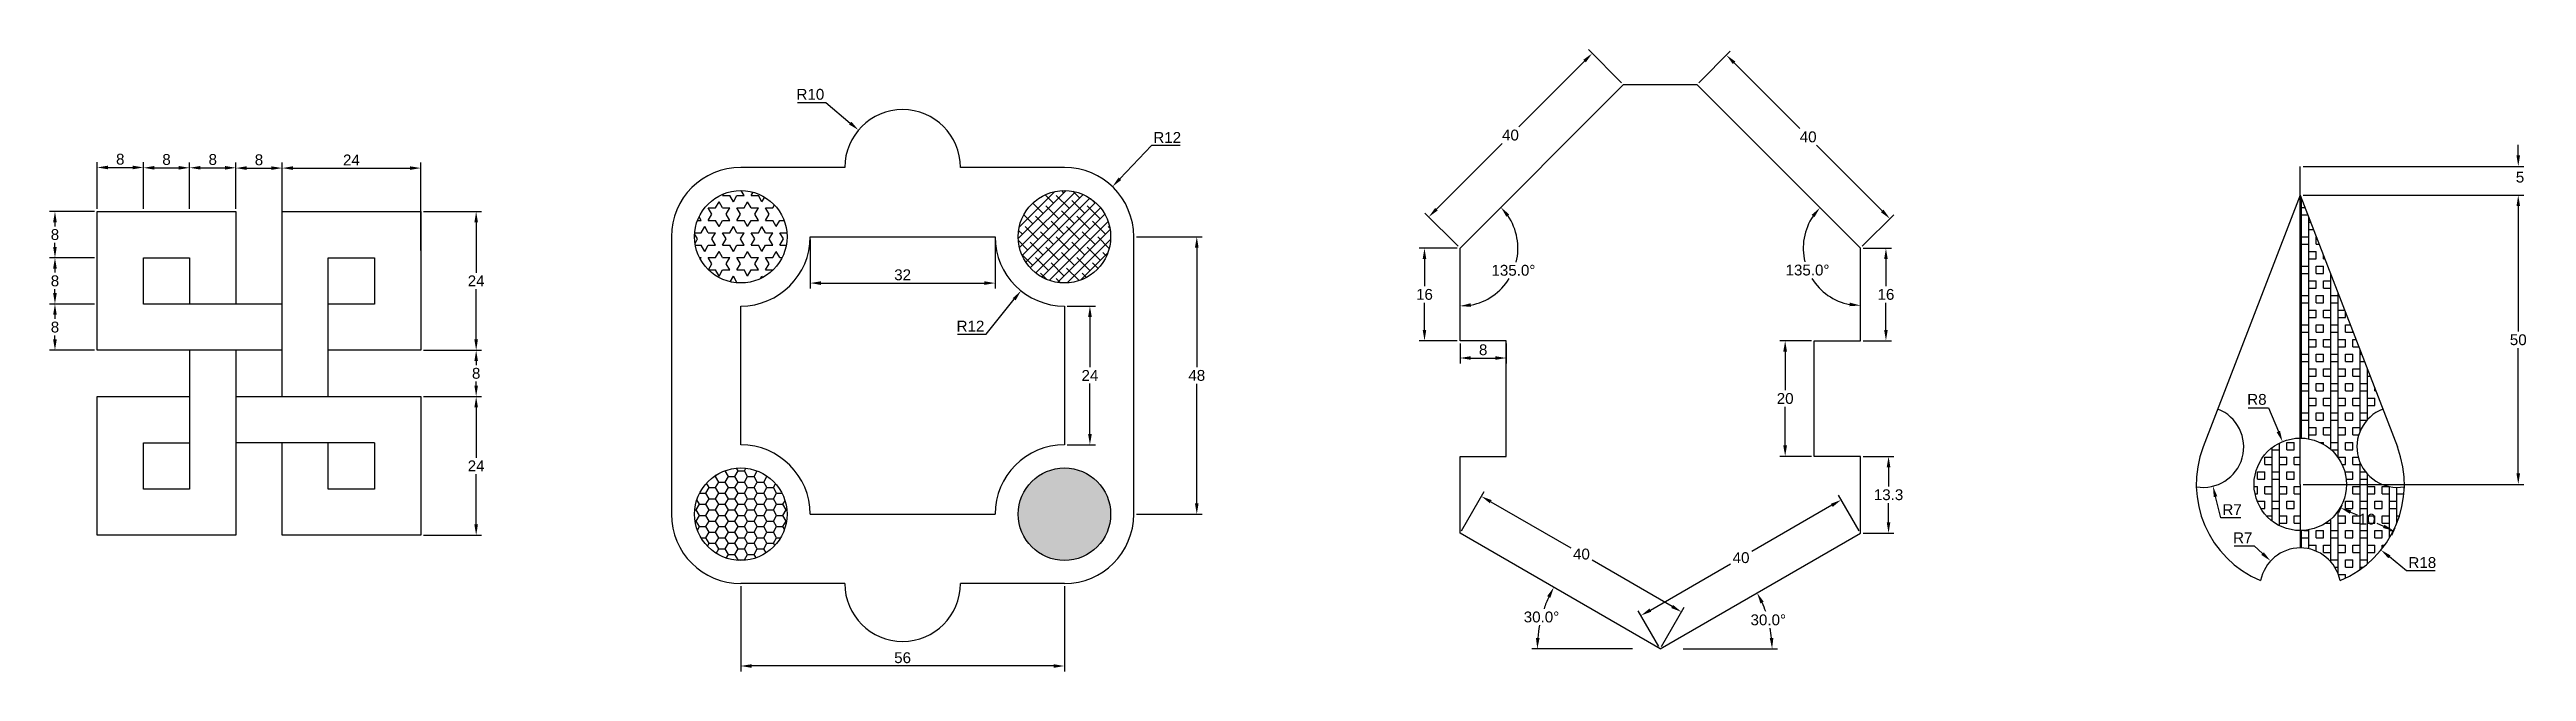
# Model space of a CAD drawing. Header units: millimetres. Extents: x 1721 to 2150, y 1771 to 1878.
import ezdxf

# ---------------------------------------------------------------- set-up
doc = ezdxf.new("R2010")
doc.units = ezdxf.units.MM
doc.styles.get("Standard").update_dxf_attribs({"font": 'arial.ttf'})
doc.dimstyles.new('ISO-25', dxfattribs={"dimscale": 0.75, "dimtxt": 2.5, "dimasz": 2.5, "dimexe": 1.25, "dimexo": 0.625, "dimtad": 1, "dimtih": 1, "dimtoh": 1, "dimdec": 1, "dimdsep": 46, "dimtxsty": 'Standard', "dimcen": 0, "dimadec": 1, "dimazin": 0, "dimtfac": 1, "dimtdec": 1, "dimtofl": 0, "dimtmove": 0, "dimatfit": 3, "dimfxl": 1, "dimarcsym": 0})

# ---------------------------------------------------------------- blocks, each defined once
blk = doc.blocks.new('*D2')
at = {"color": 0, "lineweight": -2, "transparency": 16777216}
for p, q in [((1729.34, 1850.75), (1729.34, 1858.83)), ((1731.21, 1857.9), (1735.46, 1857.9)), ((1737.34, 1850.75), (1737.34, 1858.83))]:
    blk.add_line(p, q, dxfattribs=at)
at = {"color": 0, "transparency": 16777216}
for points in [[(1731.21, 1858.21), (1731.21, 1857.58), (1729.34, 1857.9)], [(1735.46, 1858.21), (1735.46, 1857.58), (1737.34, 1857.9)]]:
    blk.add_solid(points, dxfattribs=at)
at = {"layer": 'Defpoints', "color": 0, "transparency": 16777216}
for p in [(1737.34, 1857.9), (1729.34, 1850.28), (1737.34, 1850.28)]:
    blk.add_point(p, dxfattribs=at)
at = {"color": 0, "transparency": 16777216, "insert": (1733.34, 1859.32), "char_height": 1.88, "attachment_point": 5}
blk.add_mtext('8', dxfattribs=at)
blk = doc.blocks.new('*D3')
at = {"color": 0, "lineweight": -2, "transparency": 16777216}
for p, q in [((1737.34, 1850.75), (1737.34, 1858.78)), ((1739.21, 1857.84), (1743.46, 1857.84)), ((1745.34, 1850.75), (1745.34, 1858.78))]:
    blk.add_line(p, q, dxfattribs=at)
at = {"color": 0, "transparency": 16777216}
for points in [[(1739.21, 1858.15), (1739.21, 1857.53), (1737.34, 1857.84)], [(1743.46, 1858.15), (1743.46, 1857.53), (1745.34, 1857.84)]]:
    blk.add_solid(points, dxfattribs=at)
at = {"layer": 'Defpoints', "color": 0, "transparency": 16777216}
for p in [(1745.34, 1857.84), (1737.34, 1850.28), (1745.34, 1850.28)]:
    blk.add_point(p, dxfattribs=at)
at = {"color": 0, "transparency": 16777216, "insert": (1741.34, 1859.27), "char_height": 1.88, "attachment_point": 5}
blk.add_mtext('8', dxfattribs=at)
blk = doc.blocks.new('*D4')
at = {"color": 0, "lineweight": -2, "transparency": 16777216}
for p, q in [((1745.34, 1850.75), (1745.34, 1858.78)), ((1747.21, 1857.84), (1751.46, 1857.84)), ((1753.34, 1850.75), (1753.34, 1858.78))]:
    blk.add_line(p, q, dxfattribs=at)
at = {"color": 0, "transparency": 16777216}
for points in [[(1747.21, 1858.15), (1747.21, 1857.53), (1745.34, 1857.84)], [(1751.46, 1858.15), (1751.46, 1857.53), (1753.34, 1857.84)]]:
    blk.add_solid(points, dxfattribs=at)
at = {"layer": 'Defpoints', "color": 0, "transparency": 16777216}
for p in [(1753.34, 1857.84), (1745.34, 1850.28), (1753.34, 1850.28)]:
    blk.add_point(p, dxfattribs=at)
at = {"color": 0, "transparency": 16777216, "insert": (1749.34, 1859.27), "char_height": 1.88, "attachment_point": 5}
blk.add_mtext('8', dxfattribs=at)
blk = doc.blocks.new('*D5')
at = {"color": 0, "lineweight": -2, "transparency": 16777216}
for p, q in [((1753.34, 1850.75), (1753.34, 1858.73)), ((1755.21, 1857.79), (1759.46, 1857.79)), ((1761.34, 1850.75), (1761.34, 1858.73))]:
    blk.add_line(p, q, dxfattribs=at)
at = {"color": 0, "transparency": 16777216}
for points in [[(1755.21, 1858.1), (1755.21, 1857.48), (1753.34, 1857.79)], [(1759.46, 1858.1), (1759.46, 1857.48), (1761.34, 1857.79)]]:
    blk.add_solid(points, dxfattribs=at)
at = {"layer": 'Defpoints', "color": 0, "transparency": 16777216}
for p in [(1761.34, 1857.79), (1753.34, 1850.28), (1761.34, 1850.28)]:
    blk.add_point(p, dxfattribs=at)
at = {"color": 0, "transparency": 16777216, "insert": (1757.34, 1859.22), "char_height": 1.88, "attachment_point": 5}
blk.add_mtext('8', dxfattribs=at)
blk = doc.blocks.new('*D6')
at = {"color": 0, "lineweight": -2, "transparency": 16777216}
for p, q in [((1761.34, 1842.75), (1761.34, 1858.73)), ((1763.21, 1857.79), (1783.46, 1857.79)), ((1785.34, 1843.52), (1785.34, 1858.73))]:
    blk.add_line(p, q, dxfattribs=at)
at = {"color": 0, "transparency": 16777216}
for points in [[(1763.21, 1858.1), (1763.21, 1857.48), (1761.34, 1857.79)], [(1783.46, 1858.1), (1783.46, 1857.48), (1785.34, 1857.79)]]:
    blk.add_solid(points, dxfattribs=at)
at = {"layer": 'Defpoints', "color": 0, "transparency": 16777216}
for p in [(1785.34, 1857.79), (1785.34, 1843.05), (1761.34, 1842.28)]:
    blk.add_point(p, dxfattribs=at)
at = {"color": 0, "transparency": 16777216, "insert": (1773.34, 1859.2), "char_height": 1.875, "attachment_point": 5}
blk.add_mtext('24', dxfattribs=at)
blk = doc.blocks.new('*D7')
at = {"color": 0, "lineweight": -2, "transparency": 16777216}
for p, q in [((1785.8, 1850.28), (1795.86, 1850.28)), ((1794.92, 1848.41), (1794.92, 1839.69)), ((1794.92, 1828.16), (1794.92, 1836.87)), ((1785.8, 1826.28), (1795.86, 1826.28))]:
    blk.add_line(p, q, dxfattribs=at)
at = {"color": 0, "transparency": 16777216}
for points in [[(1794.61, 1848.41), (1795.23, 1848.41), (1794.92, 1850.28)], [(1794.61, 1828.16), (1795.23, 1828.16), (1794.92, 1826.28)]]:
    blk.add_solid(points, dxfattribs=at)
at = {"layer": 'Defpoints', "color": 0, "transparency": 16777216}
for p in [(1785.34, 1850.28), (1785.34, 1826.28), (1794.92, 1826.28)]:
    blk.add_point(p, dxfattribs=at)
at = {"color": 0, "transparency": 16777216, "insert": (1794.92, 1838.28), "char_height": 1.875, "attachment_point": 5}
blk.add_mtext('24', dxfattribs=at)
blk = doc.blocks.new('*D8')
at = {"color": 0, "lineweight": -2, "transparency": 16777216}
for p, q in [((1785.8, 1826.28), (1795.86, 1826.28)), ((1794.92, 1824.41), (1794.92, 1823.71)), ((1785.8, 1818.28), (1795.86, 1818.28)), ((1794.92, 1820.16), (1794.92, 1820.85))]:
    blk.add_line(p, q, dxfattribs=at)
at = {"color": 0, "transparency": 16777216}
for points in [[(1794.61, 1824.41), (1795.23, 1824.41), (1794.92, 1826.28)], [(1794.61, 1820.16), (1795.23, 1820.16), (1794.92, 1818.28)]]:
    blk.add_solid(points, dxfattribs=at)
at = {"layer": 'Defpoints', "color": 0, "transparency": 16777216}
for p in [(1785.34, 1826.28), (1785.34, 1818.28), (1794.92, 1818.28)]:
    blk.add_point(p, dxfattribs=at)
at = {"color": 0, "transparency": 16777216, "insert": (1794.92, 1822.28), "char_height": 1.88, "attachment_point": 5}
blk.add_mtext('8', dxfattribs=at)
blk = doc.blocks.new('*D9')
at = {"color": 0, "lineweight": -2, "transparency": 16777216}
for p, q in [((1785.8, 1818.28), (1795.86, 1818.28)), ((1794.92, 1816.41), (1794.92, 1807.69)), ((1794.92, 1796.16), (1794.92, 1804.87)), ((1785.8, 1794.28), (1795.86, 1794.28))]:
    blk.add_line(p, q, dxfattribs=at)
at = {"color": 0, "transparency": 16777216}
for points in [[(1794.61, 1816.41), (1795.23, 1816.41), (1794.92, 1818.28)], [(1794.61, 1796.16), (1795.23, 1796.16), (1794.92, 1794.28)]]:
    blk.add_solid(points, dxfattribs=at)
at = {"layer": 'Defpoints', "color": 0, "transparency": 16777216}
for p in [(1785.34, 1818.28), (1785.34, 1794.28), (1794.92, 1794.28)]:
    blk.add_point(p, dxfattribs=at)
at = {"color": 0, "transparency": 16777216, "insert": (1794.92, 1806.28), "char_height": 1.875, "attachment_point": 5}
blk.add_mtext('24', dxfattribs=at)
blk = doc.blocks.new('*D10')
at = {"color": 0, "lineweight": -2, "transparency": 16777216}
for p, q in [((1728.87, 1850.28), (1721.1, 1850.28)), ((1722.04, 1848.41), (1722.04, 1847.71)), ((1722.04, 1844.16), (1722.04, 1844.85)), ((1728.87, 1842.28), (1721.1, 1842.28))]:
    blk.add_line(p, q, dxfattribs=at)
at = {"color": 0, "transparency": 16777216}
for points in [[(1721.72, 1848.41), (1722.35, 1848.41), (1722.04, 1850.28)], [(1721.72, 1844.16), (1722.35, 1844.16), (1722.04, 1842.28)]]:
    blk.add_solid(points, dxfattribs=at)
at = {"layer": 'Defpoints', "color": 0, "transparency": 16777216}
for p in [(1729.34, 1850.28), (1722.04, 1842.28), (1729.34, 1842.28)]:
    blk.add_point(p, dxfattribs=at)
at = {"color": 0, "transparency": 16777216, "insert": (1722.04, 1846.28), "char_height": 1.88, "attachment_point": 5}
blk.add_mtext('8', dxfattribs=at)
blk = doc.blocks.new('*D12')
at = {"color": 0, "lineweight": -2, "transparency": 16777216}
for p, q in [((1728.87, 1834.28), (1721.1, 1834.28)), ((1722.04, 1832.41), (1722.04, 1831.71)), ((1728.87, 1826.28), (1721.1, 1826.28)), ((1722.04, 1828.16), (1722.04, 1828.85))]:
    blk.add_line(p, q, dxfattribs=at)
at = {"color": 0, "transparency": 16777216}
for points in [[(1721.72, 1832.41), (1722.35, 1832.41), (1722.04, 1834.28)], [(1721.72, 1828.16), (1722.35, 1828.16), (1722.04, 1826.28)]]:
    blk.add_solid(points, dxfattribs=at)
at = {"layer": 'Defpoints', "color": 0, "transparency": 16777216}
for p in [(1729.34, 1834.28), (1722.04, 1826.28), (1729.34, 1826.28)]:
    blk.add_point(p, dxfattribs=at)
at = {"color": 0, "transparency": 16777216, "insert": (1722.04, 1830.28), "char_height": 1.88, "attachment_point": 5}
blk.add_mtext('8', dxfattribs=at)
blk = doc.blocks.new('*D13')
at = {"color": 0, "lineweight": -2, "transparency": 16777216}
for p, q in [((1728.87, 1842.28), (1721.1, 1842.28)), ((1722.04, 1840.41), (1722.04, 1839.71)), ((1722.04, 1836.16), (1722.04, 1836.85)), ((1728.87, 1834.28), (1721.1, 1834.28))]:
    blk.add_line(p, q, dxfattribs=at)
at = {"color": 0, "transparency": 16777216}
for points in [[(1721.72, 1840.41), (1722.35, 1840.41), (1722.04, 1842.28)], [(1721.72, 1836.16), (1722.35, 1836.16), (1722.04, 1834.28)]]:
    blk.add_solid(points, dxfattribs=at)
at = {"layer": 'Defpoints', "color": 0, "transparency": 16777216}
for p in [(1729.34, 1842.28), (1722.04, 1834.28), (1729.34, 1834.28)]:
    blk.add_point(p, dxfattribs=at)
at = {"color": 0, "transparency": 16777216, "insert": (1722.04, 1838.28), "char_height": 1.88, "attachment_point": 5}
blk.add_mtext('8', dxfattribs=at)
blk = doc.blocks.new('*D14')
at = {"color": 0, "lineweight": -2, "transparency": 16777216}
for p, q in [((1852.71, 1845.45), (1852.71, 1836.96)), ((1884.71, 1845.45), (1884.71, 1836.96)), ((1854.59, 1837.9), (1882.84, 1837.9))]:
    blk.add_line(p, q, dxfattribs=at)
at = {"color": 0, "transparency": 16777216}
for points in [[(1854.59, 1838.21), (1854.59, 1837.58), (1852.71, 1837.9)], [(1882.84, 1838.21), (1882.84, 1837.58), (1884.71, 1837.9)]]:
    blk.add_solid(points, dxfattribs=at)
at = {"layer": 'Defpoints', "color": 0, "transparency": 16777216}
for p in [(1852.71, 1845.92), (1884.71, 1845.92), (1884.71, 1837.9)]:
    blk.add_point(p, dxfattribs=at)
at = {"color": 0, "transparency": 16777216, "insert": (1868.71, 1839.32), "char_height": 1.875, "attachment_point": 5}
blk.add_mtext('32', dxfattribs=at)
blk = doc.blocks.new('*D15')
at = {"color": 0, "lineweight": -2, "transparency": 16777216}
for p, q in [((1897.18, 1833.92), (1902.06, 1833.92)), ((1901.12, 1832.04), (1901.12, 1823.33)), ((1901.12, 1811.79), (1901.12, 1820.51)), ((1897.18, 1809.92), (1902.06, 1809.92))]:
    blk.add_line(p, q, dxfattribs=at)
at = {"color": 0, "transparency": 16777216}
for points in [[(1900.81, 1832.04), (1901.44, 1832.04), (1901.12, 1833.92)], [(1900.81, 1811.79), (1901.44, 1811.79), (1901.12, 1809.92)]]:
    blk.add_solid(points, dxfattribs=at)
at = {"layer": 'Defpoints', "color": 0, "transparency": 16777216}
for p in [(1896.71, 1833.92), (1896.71, 1809.92), (1901.12, 1809.92)]:
    blk.add_point(p, dxfattribs=at)
at = {"color": 0, "transparency": 16777216, "insert": (1901.12, 1821.92), "char_height": 1.875, "attachment_point": 5}
blk.add_mtext('24', dxfattribs=at)
blk = doc.blocks.new('*D16')
at = {"color": 0, "lineweight": -2, "transparency": 16777216}
for p, q in [((1909.18, 1845.92), (1920.55, 1845.92)), ((1919.61, 1844.04), (1919.61, 1823.34)), ((1919.61, 1799.79), (1919.61, 1820.49)), ((1909.18, 1797.92), (1920.55, 1797.92))]:
    blk.add_line(p, q, dxfattribs=at)
at = {"color": 0, "transparency": 16777216}
for points in [[(1919.3, 1844.04), (1919.92, 1844.04), (1919.61, 1845.92)], [(1919.3, 1799.79), (1919.92, 1799.79), (1919.61, 1797.92)]]:
    blk.add_solid(points, dxfattribs=at)
at = {"layer": 'Defpoints', "color": 0, "transparency": 16777216}
for p in [(1908.71, 1845.92), (1919.61, 1845.92), (1908.71, 1797.92)]:
    blk.add_point(p, dxfattribs=at)
at = {"color": 0, "transparency": 16777216, "insert": (1919.61, 1821.92), "char_height": 1.875, "attachment_point": 5}
blk.add_mtext('48', dxfattribs=at)
blk = doc.blocks.new('*D17')
at = {"color": 0, "lineweight": -2, "transparency": 16777216}
for p, q in [((1840.71, 1785.45), (1840.71, 1770.73)), ((1896.71, 1785.45), (1896.71, 1770.73)), ((1894.84, 1771.67), (1842.59, 1771.67))]:
    blk.add_line(p, q, dxfattribs=at)
at = {"color": 0, "transparency": 16777216}
for points in [[(1842.59, 1771.98), (1842.59, 1771.35), (1840.71, 1771.67)], [(1894.84, 1771.98), (1894.84, 1771.35), (1896.71, 1771.67)]]:
    blk.add_solid(points, dxfattribs=at)
at = {"layer": 'Defpoints', "color": 0, "transparency": 16777216}
for p in [(1840.71, 1785.92), (1896.71, 1785.92), (1840.71, 1771.67)]:
    blk.add_point(p, dxfattribs=at)
at = {"color": 0, "transparency": 16777216, "insert": (1868.71, 1773.09), "char_height": 1.875, "attachment_point": 5}
blk.add_mtext('56', dxfattribs=at)
blk = doc.blocks.new('*D18')
at = {"color": 0, "lineweight": -2, "transparency": 16777216}
for p, q in [((1883.15, 1829.05), (1888.02, 1835.1)), ((1878.22, 1829.05), (1883.15, 1829.05))]:
    blk.add_line(p, q, dxfattribs=at)
at = {"color": 0, "transparency": 16777216}
blk.add_solid([(1887.77, 1835.3), (1888.26, 1834.91), (1889.19, 1836.56)], dxfattribs=at)
at = {"layer": 'Defpoints', "color": 0, "transparency": 16777216}
for p in [(1896.71, 1845.92), (1889.19, 1836.56)]:
    blk.add_point(p, dxfattribs=at)
at = {"color": 0, "transparency": 16777216, "insert": (1880.45, 1830.46), "char_height": 1.875, "attachment_point": 5}
blk.add_mtext('R12', dxfattribs=at)
blk = doc.blocks.new('*D19')
at = {"color": 0, "lineweight": -2, "transparency": 16777216}
for p, q in [((1850.51, 1869.11), (1855.45, 1869.11)), ((1855.45, 1869.11), (1859.64, 1865.58))]:
    blk.add_line(p, q, dxfattribs=at)
at = {"color": 0, "transparency": 16777216}
blk.add_solid([(1859.84, 1865.82), (1859.44, 1865.34), (1861.07, 1864.37)], dxfattribs=at)
at = {"layer": 'Defpoints', "color": 0, "transparency": 16777216}
for p in [(1861.07, 1864.37), (1868.71, 1857.92)]:
    blk.add_point(p, dxfattribs=at)
at = {"color": 0, "transparency": 16777216, "insert": (1852.75, 1870.54), "char_height": 1.875, "attachment_point": 5}
blk.add_mtext('R10', dxfattribs=at)
blk = doc.blocks.new('*D20')
at = {"color": 0, "lineweight": -2, "transparency": 16777216}
for p, q in [((1911.8, 1861.68), (1906.31, 1855.94)), ((1916.73, 1861.68), (1911.8, 1861.68))]:
    blk.add_line(p, q, dxfattribs=at)
at = {"color": 0, "transparency": 16777216}
blk.add_solid([(1906.08, 1856.15), (1906.53, 1855.72), (1905.01, 1854.58)], dxfattribs=at)
at = {"layer": 'Defpoints', "color": 0, "transparency": 16777216}
for p in [(1905.01, 1854.58), (1896.71, 1845.92)]:
    blk.add_point(p, dxfattribs=at)
at = {"color": 0, "transparency": 16777216, "insert": (1914.5, 1863.09), "char_height": 1.875, "attachment_point": 5}
blk.add_mtext('R12', dxfattribs=at)
blk = doc.blocks.new('*D21')
at = {"color": 0, "lineweight": -2, "transparency": 16777216}
for p, q in [((2034.21, 1795.04), (2030.65, 1801.21)), ((2029.49, 1799.46), (2015.64, 1791.46)), ((1998.1, 1781.33), (2011.95, 1789.33)), ((1999.57, 1775.04), (1996, 1781.21))]:
    blk.add_line(p, q, dxfattribs=at)
at = {"color": 0, "transparency": 16777216}
for points in [[(2029.33, 1799.73), (2029.65, 1799.19), (2031.11, 1800.4)], [(1997.94, 1781.6), (1998.25, 1781.06), (1996.47, 1780.4)]]:
    blk.add_solid(points, dxfattribs=at)
at = {"layer": 'Defpoints', "color": 0, "transparency": 16777216}
for p in [(2031.11, 1800.4), (2034.44, 1794.63), (1999.8, 1774.63)]:
    blk.add_point(p, dxfattribs=at)
at = {"color": 0, "transparency": 16777216, "insert": (2013.79, 1790.4), "char_height": 1.875, "attachment_point": 5}
blk.add_mtext('40', dxfattribs=at)
blk = doc.blocks.new('*D22')
at = {"color": 0, "lineweight": -2, "transparency": 16777216}
for p, q in [((2034.91, 1807.93), (2040.25, 1807.93)), ((2039.31, 1806.06), (2039.31, 1802.71)), ((2039.31, 1796.51), (2039.31, 1799.86)), ((2034.91, 1794.63), (2040.25, 1794.63))]:
    blk.add_line(p, q, dxfattribs=at)
at = {"color": 0, "transparency": 16777216}
for points in [[(2039, 1806.06), (2039.62, 1806.06), (2039.31, 1807.93)], [(2039, 1796.51), (2039.62, 1796.51), (2039.31, 1794.63)]]:
    blk.add_solid(points, dxfattribs=at)
at = {"layer": 'Defpoints', "color": 0, "transparency": 16777216}
for p in [(2034.44, 1807.93), (2039.31, 1807.93), (2034.44, 1794.63)]:
    blk.add_point(p, dxfattribs=at)
at = {"color": 0, "transparency": 16777216, "insert": (2039.31, 1801.28), "char_height": 1.875, "attachment_point": 5}
blk.add_mtext('13.3', dxfattribs=at)
blk = doc.blocks.new('*D23')
at = {"color": 0, "lineweight": -2, "transparency": 16777216}
for p, q in [((2025.97, 1827.93), (2020.48, 1827.93)), ((2021.42, 1826.06), (2021.42, 1819.36)), ((2021.42, 1809.81), (2021.42, 1816.51)), ((2025.97, 1807.93), (2020.48, 1807.93))]:
    blk.add_line(p, q, dxfattribs=at)
at = {"color": 0, "transparency": 16777216}
for points in [[(2021.1, 1826.06), (2021.73, 1826.06), (2021.42, 1827.93)], [(2021.1, 1809.81), (2021.73, 1809.81), (2021.42, 1807.93)]]:
    blk.add_solid(points, dxfattribs=at)
at = {"layer": 'Defpoints', "color": 0, "transparency": 16777216}
for p in [(2021.42, 1827.93), (2026.44, 1827.93), (2026.44, 1807.93)]:
    blk.add_point(p, dxfattribs=at)
at = {"color": 0, "transparency": 16777216, "insert": (2021.42, 1817.93), "char_height": 1.875, "attachment_point": 5}
blk.add_mtext('20', dxfattribs=at)
blk = doc.blocks.new('*D24')
at = {"color": 0, "lineweight": -2, "transparency": 16777216}
for p, q in [((2034.91, 1843.93), (2039.8, 1843.93)), ((2038.86, 1842.06), (2038.86, 1837.36)), ((2038.86, 1829.81), (2038.86, 1834.51)), ((2034.91, 1827.93), (2039.8, 1827.93))]:
    blk.add_line(p, q, dxfattribs=at)
at = {"color": 0, "transparency": 16777216}
for points in [[(2038.55, 1842.06), (2039.17, 1842.06), (2038.86, 1843.93)], [(2038.55, 1829.81), (2039.17, 1829.81), (2038.86, 1827.93)]]:
    blk.add_solid(points, dxfattribs=at)
at = {"layer": 'Defpoints', "color": 0, "transparency": 16777216}
for p in [(2034.44, 1843.93), (2038.86, 1843.93), (2034.44, 1827.93)]:
    blk.add_point(p, dxfattribs=at)
at = {"color": 0, "transparency": 16777216, "insert": (2038.86, 1835.93), "char_height": 1.875, "attachment_point": 5}
blk.add_mtext('16', dxfattribs=at)
blk = doc.blocks.new('*D25')
at = {"color": 0, "lineweight": -2, "transparency": 16777216}
for p, q in [((2006.49, 1872.55), (2011.93, 1877.99)), ((2012.59, 1876), (2023.98, 1864.61)), ((2038.22, 1850.37), (2026.83, 1861.76)), ((2034.77, 1844.27), (2040.21, 1849.7))]:
    blk.add_line(p, q, dxfattribs=at)
at = {"color": 0, "transparency": 16777216}
for points in [[(2012.81, 1876.22), (2012.37, 1875.78), (2011.26, 1877.32)], [(2038.44, 1850.59), (2038, 1850.14), (2039.55, 1849.04)]]:
    blk.add_solid(points, dxfattribs=at)
at = {"layer": 'Defpoints', "color": 0, "transparency": 16777216}
for p in [(2011.26, 1877.32), (2006.16, 1872.22), (2034.44, 1843.93)]:
    blk.add_point(p, dxfattribs=at)
at = {"color": 0, "transparency": 16777216, "insert": (2025.4, 1863.18), "char_height": 1.875, "attachment_point": 5}
blk.add_mtext('40', dxfattribs=at)
blk = doc.blocks.new('*D26')
at = {"color": 0, "lineweight": -2, "transparency": 16777216}
for p, q in [((1993.11, 1872.55), (1987.37, 1878.29)), ((1986.71, 1876.3), (1975.32, 1864.91)), ((1961.07, 1850.67), (1972.46, 1862.06)), ((1964.83, 1844.27), (1959.09, 1850.01))]:
    blk.add_line(p, q, dxfattribs=at)
at = {"color": 0, "transparency": 16777216}
for points in [[(1986.49, 1876.52), (1986.93, 1876.08), (1988.03, 1877.63)], [(1960.85, 1850.89), (1961.3, 1850.45), (1959.75, 1849.34)]]:
    blk.add_solid(points, dxfattribs=at)
at = {"layer": 'Defpoints', "color": 0, "transparency": 16777216}
for p in [(1988.03, 1877.63), (1993.44, 1872.22), (1965.16, 1843.93)]:
    blk.add_point(p, dxfattribs=at)
at = {"color": 0, "transparency": 16777216, "insert": (1973.89, 1863.49), "char_height": 1.875, "attachment_point": 5}
blk.add_mtext('40', dxfattribs=at)
blk = doc.blocks.new('*D27')
at = {"color": 0, "lineweight": -2, "transparency": 16777216}
for p, q in [((1964.69, 1843.93), (1958.07, 1843.93)), ((1959.01, 1842.06), (1959.01, 1837.36)), ((1959.01, 1829.81), (1959.01, 1834.51)), ((1964.69, 1827.93), (1958.07, 1827.93))]:
    blk.add_line(p, q, dxfattribs=at)
at = {"color": 0, "transparency": 16777216}
for points in [[(1958.7, 1842.06), (1959.32, 1842.06), (1959.01, 1843.93)], [(1958.7, 1829.81), (1959.32, 1829.81), (1959.01, 1827.93)]]:
    blk.add_solid(points, dxfattribs=at)
at = {"layer": 'Defpoints', "color": 0, "transparency": 16777216}
for p in [(1959.01, 1843.93), (1965.16, 1843.93), (1965.16, 1827.93)]:
    blk.add_point(p, dxfattribs=at)
at = {"color": 0, "transparency": 16777216, "insert": (1959.01, 1835.93), "char_height": 1.875, "attachment_point": 5}
blk.add_mtext('16', dxfattribs=at)
blk = doc.blocks.new('*D28')
at = {"color": 0, "lineweight": -2, "transparency": 16777216}
for p, q in [((1965.16, 1827.47), (1965.16, 1824)), ((1973.16, 1827.47), (1973.16, 1824)), ((1967.03, 1824.94), (1971.28, 1824.94))]:
    blk.add_line(p, q, dxfattribs=at)
at = {"color": 0, "transparency": 16777216}
for points in [[(1967.03, 1825.25), (1967.03, 1824.63), (1965.16, 1824.94)], [(1971.28, 1825.25), (1971.28, 1824.63), (1973.16, 1824.94)]]:
    blk.add_solid(points, dxfattribs=at)
at = {"layer": 'Defpoints', "color": 0, "transparency": 16777216}
for p in [(1965.16, 1827.93), (1973.16, 1827.93), (1973.16, 1824.94)]:
    blk.add_point(p, dxfattribs=at)
at = {"color": 0, "transparency": 16777216, "insert": (1969.16, 1826.36), "char_height": 1.88, "attachment_point": 5}
blk.add_mtext('8', dxfattribs=at)
blk = doc.blocks.new('*D29')
at = {"color": 0, "lineweight": -2, "transparency": 16777216}
for p, q in [((1965.39, 1795.04), (1969.32, 1801.84)), ((1970.47, 1800.09), (1984.32, 1792.09)), ((2001.87, 1781.96), (1988.01, 1789.96)), ((2000.03, 1775.04), (2003.96, 1781.84))]:
    blk.add_line(p, q, dxfattribs=at)
at = {"color": 0, "transparency": 16777216}
for points in [[(1970.63, 1800.36), (1970.32, 1799.82), (1968.85, 1801.02)], [(2002.02, 1782.23), (2001.71, 1781.69), (2003.49, 1781.02)]]:
    blk.add_solid(points, dxfattribs=at)
at = {"layer": 'Defpoints', "color": 0, "transparency": 16777216}
for p in [(1965.16, 1794.63), (2003.49, 1781.02), (1999.8, 1774.63)]:
    blk.add_point(p, dxfattribs=at)
at = {"color": 0, "transparency": 16777216, "insert": (1986.17, 1791.02), "char_height": 1.875, "attachment_point": 5}
blk.add_mtext('40', dxfattribs=at)
blk = doc.blocks.new('*D30')
at = {"color": 0, "lineweight": -2, "transparency": 16777216}
blk.add_line((2003.79, 1774.63), (2020.1, 1774.63), dxfattribs=at)
for start, end in [(19.4218, 24.4482), (5.5518, 10.668)]:
    blk.add_arc((1999.8, 1774.63), 19.36, start, end, dxfattribs=at)
at = {"color": 0, "transparency": 16777216}
for points in [[(2017.14, 1782.5), (2017.7, 1782.79), (2016.56, 1784.31)], [(2019.38, 1776.52), (2018.76, 1776.49), (2019.16, 1774.63)]]:
    blk.add_solid(points, dxfattribs=at)
at = {"layer": 'Defpoints', "color": 0, "transparency": 16777216}
for p in [(2034.44, 1794.63), (1999.8, 1774.63), (1999.8, 1774.63), (2003.32, 1774.63), (2018.86, 1778)]:
    blk.add_point(p, dxfattribs=at)
at = {"color": 0, "transparency": 16777216, "insert": (2018.5, 1779.64), "char_height": 1.875, "attachment_point": 5}
blk.add_mtext('30.0°', dxfattribs=at)
blk = doc.blocks.new('*D31')
at = {"color": 0, "lineweight": -2, "transparency": 16777216}
blk.add_line((1995, 1774.63), (1977.59, 1774.63), dxfattribs=at)
for start, end in [(155.0525, 160.9801), (168.9456, 174.9475)]:
    blk.add_arc((1999.8, 1774.63), 21.27, start, end, dxfattribs=at)
at = {"color": 0, "transparency": 16777216}
for points in [[(1980.24, 1783.75), (1980.79, 1783.46), (1981.38, 1785.27)], [(1978.93, 1776.49), (1978.3, 1776.52), (1978.53, 1774.63)]]:
    blk.add_solid(points, dxfattribs=at)
at = {"layer": 'Defpoints', "color": 0, "transparency": 16777216}
for p in [(1965.16, 1794.63), (1979.81, 1781.91), (1995.47, 1774.63), (1999.8, 1774.63), (1999.8, 1774.63)]:
    blk.add_point(p, dxfattribs=at)
at = {"color": 0, "transparency": 16777216, "insert": (1979.26, 1780.14), "char_height": 1.875, "attachment_point": 5}
blk.add_mtext('30.0°', dxfattribs=at)
blk = doc.blocks.new('*D32')
at = {"color": 0, "lineweight": -2, "transparency": 16777216}
for start, end in [(145.8632, 193.8057), (211.7852, 259.1368)]:
    blk.add_arc((2034.44, 1843.93), 9.9, start, end, dxfattribs=at)
at = {"color": 0, "transparency": 16777216}
for points in [[(2026, 1849.69), (2026.48, 1849.29), (2027.44, 1850.94)], [(2032.6, 1834.52), (2032.55, 1833.9), (2034.44, 1834.03)]]:
    blk.add_solid(points, dxfattribs=at)
at = {"layer": 'Defpoints', "color": 0, "transparency": 16777216}
for p in [(2006.16, 1872.22), (2024.54, 1843.93), (2034.44, 1843.93), (2034.44, 1843.93), (2034.44, 1827.93)]:
    blk.add_point(p, dxfattribs=at)
at = {"color": 0, "transparency": 16777216, "insert": (2025.29, 1840.14), "char_height": 1.875, "attachment_point": 5}
blk.add_mtext('135.0°', dxfattribs=at)
blk = doc.blocks.new('*D33')
at = {"color": 0, "lineweight": -2, "transparency": 16777216}
for start, end in [(346.1066, 34.2492), (280.7508, 328.3149)]:
    blk.add_arc((1965.16, 1843.93), 10.01, start, end, dxfattribs=at)
at = {"color": 0, "transparency": 16777216}
for points in [[(1973.19, 1849.37), (1973.67, 1849.77), (1972.24, 1851.01)], [(1967.06, 1833.79), (1967, 1834.41), (1965.16, 1833.93)]]:
    blk.add_solid(points, dxfattribs=at)
at = {"layer": 'Defpoints', "color": 0, "transparency": 16777216}
for p in [(1993.44, 1872.22), (1965.16, 1843.93), (1965.16, 1843.93), (1972.24, 1836.86), (1965.16, 1827.93)]:
    blk.add_point(p, dxfattribs=at)
at = {"color": 0, "transparency": 16777216, "insert": (1974.4, 1840.1), "char_height": 1.875, "attachment_point": 5}
blk.add_mtext('135.0°', dxfattribs=at)
blk = doc.blocks.new('*D34')
at = {"color": 0, "lineweight": -2, "transparency": 16777216}
for p, q in [((2148.27, 1859.97), (2148.27, 1861.84)), ((2111.03, 1858.09), (2149.21, 1858.09)), ((2111.03, 1853.09), (2149.21, 1853.09)), ((2148.27, 1851.22), (2148.27, 1849.34))]:
    blk.add_line(p, q, dxfattribs=at)
at = {"color": 0, "transparency": 16777216}
for points in [[(2147.96, 1859.97), (2148.58, 1859.97), (2148.27, 1858.09)], [(2147.96, 1851.22), (2148.58, 1851.22), (2148.27, 1853.09)]]:
    blk.add_solid(points, dxfattribs=at)
at = {"layer": 'Defpoints', "color": 0, "transparency": 16777216}
for p in [(2110.56, 1858.09), (2148.27, 1858.09), (2110.56, 1853.09)]:
    blk.add_point(p, dxfattribs=at)
at = {"color": 0, "transparency": 16777216, "insert": (2148.58, 1856.22), "char_height": 1.88, "attachment_point": 5}
blk.add_mtext('5', dxfattribs=at)
blk = doc.blocks.new('*D35')
at = {"color": 0, "lineweight": -2, "transparency": 16777216}
for p, q in [((2111.03, 1853.09), (2149.21, 1853.09)), ((2148.27, 1851.22), (2148.27, 1829.52)), ((2148.27, 1804.97), (2148.27, 1826.67)), ((2111.03, 1803.09), (2149.21, 1803.09))]:
    blk.add_line(p, q, dxfattribs=at)
at = {"color": 0, "transparency": 16777216}
for points in [[(2147.96, 1851.22), (2148.58, 1851.22), (2148.27, 1853.09)], [(2147.96, 1804.97), (2148.58, 1804.97), (2148.27, 1803.09)]]:
    blk.add_solid(points, dxfattribs=at)
at = {"layer": 'Defpoints', "color": 0, "transparency": 16777216}
for p in [(2110.56, 1853.09), (2148.27, 1853.09), (2110.56, 1803.09)]:
    blk.add_point(p, dxfattribs=at)
at = {"color": 0, "transparency": 16777216, "insert": (2148.27, 1828.09), "char_height": 1.875, "attachment_point": 5}
blk.add_mtext('50', dxfattribs=at)
blk = doc.blocks.new('*D36')
at = {"color": 0, "lineweight": -2, "transparency": 16777216}
for p, q in [((2096.78, 1797.31), (2095.88, 1800.96)), ((2100.27, 1797.31), (2096.78, 1797.31))]:
    blk.add_line(p, q, dxfattribs=at)
at = {"color": 0, "transparency": 16777216}
blk.add_solid([(2096.19, 1801.03), (2095.58, 1800.88), (2095.44, 1802.78)], dxfattribs=at)
at = {"layer": 'Defpoints', "color": 0, "transparency": 16777216}
for p in [(2093.77, 1809.57), (2095.44, 1802.78)]:
    blk.add_point(p, dxfattribs=at)
at = {"color": 0, "transparency": 16777216, "insert": (2098.76, 1798.72), "char_height": 1.875, "attachment_point": 5}
blk.add_mtext('R7', dxfattribs=at)
blk = doc.blocks.new('*D37')
at = {"color": 0, "lineweight": -2, "transparency": 16777216}
for p, q in [((2099.09, 1792.44), (2102.58, 1792.44)), ((2102.58, 1792.44), (2104.03, 1791.11))]:
    blk.add_line(p, q, dxfattribs=at)
at = {"color": 0, "transparency": 16777216}
blk.add_solid([(2104.24, 1791.34), (2103.82, 1790.88), (2105.41, 1789.84)], dxfattribs=at)
at = {"layer": 'Defpoints', "color": 0, "transparency": 16777216}
for p in [(2105.41, 1789.84), (2110.56, 1785.09)]:
    blk.add_point(p, dxfattribs=at)
at = {"color": 0, "transparency": 16777216, "insert": (2100.6, 1793.85), "char_height": 1.875, "attachment_point": 5}
blk.add_mtext('R7', dxfattribs=at)
blk = doc.blocks.new('*D38')
at = {"color": 0, "lineweight": -2, "transparency": 16777216}
for p, q in [((2101.54, 1816.34), (2105.03, 1816.34)), ((2105.03, 1816.34), (2106.76, 1812.21))]:
    blk.add_line(p, q, dxfattribs=at)
at = {"color": 0, "transparency": 16777216}
blk.add_solid([(2107.05, 1812.33), (2106.47, 1812.09), (2107.48, 1810.48)], dxfattribs=at)
at = {"layer": 'Defpoints', "color": 0, "transparency": 16777216}
for p in [(2107.48, 1810.48), (2110.56, 1803.09)]:
    blk.add_point(p, dxfattribs=at)
at = {"color": 0, "transparency": 16777216, "insert": (2103.05, 1817.77), "char_height": 1.875, "attachment_point": 5}
blk.add_mtext('R8', dxfattribs=at)
blk = doc.blocks.new('*D39')
at = {"color": 0, "lineweight": -2, "transparency": 16777216}
for p, q in [((2128.96, 1788.12), (2125.97, 1790.55)), ((2133.91, 1788.12), (2128.96, 1788.12))]:
    blk.add_line(p, q, dxfattribs=at)
at = {"color": 0, "transparency": 16777216}
blk.add_solid([(2126.17, 1790.79), (2125.78, 1790.31), (2124.52, 1791.73)], dxfattribs=at)
at = {"layer": 'Defpoints', "color": 0, "transparency": 16777216}
for p in [(2110.56, 1803.09), (2124.52, 1791.73)]:
    blk.add_point(p, dxfattribs=at)
at = {"color": 0, "transparency": 16777216, "insert": (2131.67, 1789.55), "char_height": 1.875, "attachment_point": 5}
blk.add_mtext('R18', dxfattribs=at)
blk = doc.blocks.new('*D40')
at = {"color": 0, "lineweight": -2, "transparency": 16777216}
for p, q in [((2117.73, 1799.51), (2117.15, 1798.17)), ((2119.24, 1798.29), (2120.39, 1797.79)), ((2124.99, 1795.82), (2123.83, 1796.32)), ((2126.91, 1795.56), (2126.34, 1794.22))]:
    blk.add_line(p, q, dxfattribs=at)
at = {"color": 0, "transparency": 16777216}
for points in [[(2119.37, 1798.58), (2119.12, 1798), (2117.52, 1799.03)], [(2125.11, 1796.11), (2124.86, 1795.54), (2126.71, 1795.08)]]:
    blk.add_solid(points, dxfattribs=at)
at = {"layer": 'Defpoints', "color": 0, "transparency": 16777216}
for p in [(2117.52, 1799.03), (2117.91, 1799.94), (2127.1, 1795.99)]:
    blk.add_point(p, dxfattribs=at)
at = {"color": 0, "transparency": 16777216, "insert": (2122.11, 1797.06), "char_height": 1.875, "attachment_point": 5}
blk.add_mtext('10', dxfattribs=at)

msp = doc.modelspace()

# ---------------------------------------------------------------- hatches: boundary and pattern name
h = msp.add_hatch()
h.set_pattern_fill('STARS', color=6, scale=0.39)
h.paths.add_polyline_path([(1848.71, 1845.92, 1), (1832.71, 1845.92, 1)])
h = msp.add_hatch()
h.set_pattern_fill('ANSI38', color=3, scale=0.4)
h.paths.add_polyline_path([(1888.71, 1845.92, 1), (1904.71, 1845.92, 1)])
h = msp.add_hatch()
h.set_pattern_fill('BOX', color=2, scale=0.2)
h.set_pattern_definition([(90, (-22.8517, -12.0985), (-5.08, 3e-16), []), (90, (-21.5817, -12.0985), (-5.08, 3e-16), []), (0, (-22.8517, -12.0985), (0, 5.08), [-1.27, 1.27]), (0, (-22.8517, -10.8285), (0, 5.08), [-1.27, 1.27]), (0, (-22.8517, -9.5585), (0, 5.08), [1.27, -1.27]), (0, (-22.8517, -8.2885), (0, 5.08), [1.27, -1.27]), (90, (-20.3117, -12.0985), (-5.08, 3e-16), [1.27, -1.27]), (90, (-19.0417, -12.0985), (-5.08, 3e-16), [1.27, -1.27])])
h.paths.add_polyline_path([(2110.56, 1811.09, -0.414214), (2118.56, 1803.09, -0.414214), (2110.56, 1795.09), (2110.56, 1792.09, -0.357991), (2117.43, 1786.46, 0.297406), (2128.55, 1802.68, -0.906647), (2124.83, 1816.1), (2110.56, 1853.09)])
h.paths.add_polyline_path([(2110.56, 1811.09, 0.414214), (2102.56, 1803.09, 0.414214), (2110.56, 1795.09), (2110.56, 1803.09)])
h = msp.add_hatch()
h.set_pattern_fill('HONEY', color=6, scale=0.35)
h.paths.add_polyline_path([(1832.71, 1797.92, 1), (1848.71, 1797.92, 1)])
h = msp.add_hatch(color=256)
h.dxf.hatch_style = 1
h.set_gradient(color1=(0, 0, 255), color2=(255, 255, 0), name='INVSPHERICAL')
h.paths.add_polyline_path([(1904.71, 1797.92, 1), (1888.71, 1797.92, 1)])

# ---------------------------------------------------------------- linework, layer by layer
at = {"color": 3}
for p, q in [((1965.16, 1843.93), (1993.44, 1872.22)), ((1993.44, 1872.22), (2006.16, 1872.22)), ((2034.44, 1843.93), (2006.16, 1872.22)), ((1858.71, 1857.92), (1840.71, 1857.92)), ((1896.71, 1857.92), (1878.71, 1857.92)), ((1729.34, 1850.28), (1753.34, 1850.28)), ((1729.34, 1826.28), (1729.34, 1850.28)), ((1753.34, 1850.28), (1753.34, 1834.28)), ((1761.34, 1850.28), (1785.34, 1850.28)), ((1761.34, 1818.28), (1761.34, 1850.28)), ((1785.34, 1850.28), (1785.34, 1826.28)), ((1828.71, 1845.92), (1828.71, 1797.92)), ((1852.71, 1845.92), (1884.71, 1845.92)), ((1908.71, 1797.92), (1908.71, 1845.92)), ((1965.16, 1827.93), (1965.16, 1843.93)), ((2034.44, 1827.93), (2034.44, 1843.93)), ((1737.34, 1842.28), (1745.34, 1842.28)), ((1737.34, 1834.28), (1737.34, 1842.28)), ((1745.34, 1842.28), (1745.34, 1834.28)), ((1769.34, 1842.28), (1777.34, 1842.28)), ((1769.34, 1818.28), (1769.34, 1842.28)), ((1777.34, 1842.28), (1777.34, 1834.28)), ((1761.34, 1834.28), (1737.34, 1834.28)), ((1777.34, 1834.28), (1769.34, 1834.28)), ((1840.71, 1809.92), (1840.71, 1833.92)), ((1896.71, 1833.92), (1896.71, 1809.92)), ((1761.34, 1826.28), (1729.34, 1826.28)), ((1745.34, 1826.28), (1745.34, 1802.28)), ((1753.34, 1826.28), (1753.34, 1794.28)), ((1785.34, 1826.28), (1769.34, 1826.28)), ((1973.16, 1827.93), (1965.16, 1827.93)), ((1973.16, 1807.93), (1973.16, 1827.93)), ((2026.44, 1807.93), (2026.44, 1827.93)), ((2026.44, 1827.93), (2034.44, 1827.93)), ((1729.34, 1818.28), (1745.34, 1818.28)), ((1729.34, 1794.28), (1729.34, 1818.28)), ((1753.34, 1818.28), (1785.34, 1818.28)), ((1785.34, 1818.28), (1785.34, 1794.28)), ((1737.34, 1810.28), (1745.34, 1810.28)), ((1737.34, 1802.28), (1737.34, 1810.28)), ((1777.34, 1810.28), (1753.34, 1810.28)), ((1761.34, 1794.28), (1761.34, 1810.28)), ((1769.34, 1802.28), (1769.34, 1810.28)), ((1777.34, 1810.28), (1777.34, 1802.28)), ((1965.16, 1794.63), (1965.16, 1807.93)), ((1965.16, 1807.93), (1973.16, 1807.93)), ((2034.44, 1807.93), (2026.44, 1807.93)), ((2034.44, 1794.63), (2034.44, 1807.93)), ((1745.34, 1802.28), (1737.34, 1802.28)), ((1777.34, 1802.28), (1769.34, 1802.28)), ((1852.71, 1797.92), (1884.71, 1797.92)), ((1753.34, 1794.28), (1729.34, 1794.28)), ((1785.34, 1794.28), (1761.34, 1794.28)), ((1999.8, 1774.63), (1965.16, 1794.63)), ((1999.8, 1774.63), (2034.44, 1794.63)), ((1858.71, 1785.92), (1840.71, 1785.92)), ((1896.71, 1785.92), (1878.71, 1785.92))]:
    msp.add_line(p, q, dxfattribs=at)
for p, q in [((2110.56, 1853.09), (2110.56, 1858.09)), ((2110.56, 1853.09), (2093.77, 1809.57)), ((2110.56, 1803.09), (2110.56, 1853.09)), ((2110.56, 1853.09), (2127.35, 1809.57)), ((2110.56, 1803.09), (2110.56, 1792.09))]:
    msp.add_line(p, q)
for centre in [(1840.71, 1845.92), (1896.71, 1845.92), (2110.56, 1803.09), (1840.71, 1797.92), (1896.71, 1797.92)]:
    msp.add_circle(centre, 8)
for centre, radius, start, end in [((1868.71, 1857.92), 10, 0, 180), ((1840.71, 1845.92), 12, 90, 180), ((1896.71, 1845.92), 12, 0, 90), ((1840.71, 1845.92), 12, 270, 0), ((1896.71, 1845.92), 12, 180, 270), ((1840.71, 1797.92), 12, 0, 90), ((1896.71, 1797.92), 12, 90, 180), ((1840.71, 1797.92), 12, 180, 270), ((1896.71, 1797.92), 12, 270, 0), ((1868.71, 1785.92), 10, 180, 0)]:
    msp.add_arc(centre, radius, start, end, dxfattribs=at)
for centre, radius, start, end in [((2093.77, 1809.57), 7, 260.1121, 68.8998), ((2127.35, 1809.57), 7, 111.1002, 279.8879), ((2110.56, 1803.09), 18, 158.8998, 247.5755), ((2110.56, 1803.09), 18, 292.4245, 21.1002), ((2110.56, 1785.09), 7, 11.2123, 168.7877)]:
    msp.add_arc(centre, radius, start, end)

# ---------------------------------------------------------------- dimensions: what is measured, and where the dimension line sits
for p1, p2, distance, picture, middle in [((1965.16, 1843.93), (1993.44, 1872.22), 7.65, '*D26', (1973.89, 1863.49)), ((2034.44, 1843.93), (2006.16, 1872.22), -7.22, '*D25', (2025.4, 1863.18)), ((1965.16, 1794.63), (1999.8, 1774.63), 7.38, '*D29', (1986.17, 1791.02)), ((1999.8, 1774.63), (2034.44, 1794.63), 6.65, '*D21', (2013.79, 1790.4)), ((2127.1, 1795.99), (2117.91, 1799.94), 0.99, '*D40', (2122.11, 1797.06))]:
    dim = msp.add_aligned_dim(p1=p1, p2=p2, distance=distance, dimstyle='ISO-25')
    dim.commit()
    dim.dimension.update_dxf_attribs({"geometry": picture, "text_midpoint": middle})
for center, mpoint, picture, middle in [((1868.71, 1857.92), (1861.07, 1864.37), '*D19', (1852.75, 1869.11)), ((1896.71, 1845.92), (1905.01, 1854.58), '*D20', (1914.5, 1861.68)), ((1896.71, 1845.92), (1889.19, 1836.56), '*D18', (1880.45, 1829.05)), ((2110.56, 1803.09), (2107.48, 1810.48), '*D38', (2103.05, 1816.34)), ((2110.56, 1803.09), (2124.52, 1791.73), '*D39', (2131.67, 1788.12)), ((2110.56, 1785.09), (2105.41, 1789.84), '*D37', (2100.6, 1792.44))]:
    dim = msp.add_radius_dim(center=center, mpoint=mpoint, dimstyle='ISO-25')
    dim.commit()
    dim.dimension.update_dxf_attribs({"geometry": picture, "text_midpoint": middle, "dimtype": 164})
for base, line1, line2, picture, middle in [((1972.24, 1836.86), ((1965.16, 1827.93), (1965.16, 1843.93)), ((1965.16, 1843.93), (1993.44, 1872.22)), '*D33', (1974.4, 1840.1)), ((2024.54, 1843.93), ((2034.44, 1827.93), (2034.44, 1843.93)), ((2034.44, 1843.93), (2006.16, 1872.22)), '*D32', (2025.29, 1840.14)), ((1979.81, 1781.91), ((1999.8, 1774.63), (1995.47, 1774.63)), ((1999.8, 1774.63), (1965.16, 1794.63)), '*D31', (1979.26, 1780.14)), ((2018.86, 1778), ((1999.8, 1774.63), (2003.32, 1774.63)), ((1999.8, 1774.63), (2034.44, 1794.63)), '*D30', (2018.5, 1779.64))]:
    dim = msp.add_angular_dim_2l(base=base, line1=line1, line2=line2, dimstyle='ISO-25')
    dim.commit()
    dim.dimension.update_dxf_attribs({"geometry": picture, "text_midpoint": middle})
for base, p1, p2, picture, middle in [((1737.34, 1857.9), (1729.34, 1850.28), (1737.34, 1850.28), '*D2', (1733.34, 1859.32)), ((1745.34, 1857.84), (1737.34, 1850.28), (1745.34, 1850.28), '*D3', (1741.34, 1859.27)), ((1761.34, 1857.79), (1753.34, 1850.28), (1761.34, 1850.28), '*D5', (1757.34, 1859.22)), ((1884.71, 1837.9), (1852.71, 1845.92), (1884.71, 1845.92), '*D14', (1868.71, 1839.32)), ((1973.16, 1824.94), (1965.16, 1827.93), (1973.16, 1827.93), '*D28', (1969.16, 1826.36)), ((1840.71, 1771.67), (1896.71, 1785.92), (1840.71, 1785.92), '*D17', (1868.71, 1773.09))]:
    dim = msp.add_linear_dim(base=base, p1=p1, p2=p2, dimstyle='ISO-25')
    dim.commit()
    dim.dimension.update_dxf_attribs({"geometry": picture, "text_midpoint": middle})
for base, p1, p2, picture, middle in [((1753.34, 1857.84), (1745.34, 1850.28), (1753.34, 1850.28), '*D4', (1749.34, 1859.27)), ((1785.34, 1857.79), (1761.34, 1842.28), (1785.34, 1843.05), '*D6', (1773.34, 1859.2))]:
    dim = msp.add_linear_dim(base=base, p1=p1, p2=p2, dimstyle='ISO-25', override={"dimtmove": 1})
    dim.commit()
    dim.dimension.update_dxf_attribs({"geometry": picture, "text_midpoint": middle})
dim = msp.add_linear_dim(base=(2148.27, 1858.09), p1=(2110.56, 1853.09), p2=(2110.56, 1858.09), angle=90, dimstyle='ISO-25', override={"dimtmove": 2})
dim.commit()
dim.dimension.update_dxf_attribs({"geometry": '*D34', "text_midpoint": (2148.58, 1856.22), "dimtype": 160})
for base, p1, p2, picture, middle in [((2148.27, 1853.09), (2110.56, 1803.09), (2110.56, 1853.09), '*D35', (2148.27, 1828.09)), ((1794.92, 1826.28), (1785.34, 1850.28), (1785.34, 1826.28), '*D7', (1794.92, 1838.28)), ((1919.61, 1845.92), (1908.71, 1797.92), (1908.71, 1845.92), '*D16', (1919.61, 1821.92)), ((1959.01, 1843.93), (1965.16, 1827.93), (1965.16, 1843.93), '*D27', (1959.01, 1835.93)), ((2038.86, 1843.93), (2034.44, 1827.93), (2034.44, 1843.93), '*D24', (2038.86, 1835.93)), ((1722.04, 1834.28), (1729.34, 1842.28), (1729.34, 1834.28), '*D13', (1722.04, 1838.28)), ((1901.12, 1809.92), (1896.71, 1833.92), (1896.71, 1809.92), '*D15', (1901.12, 1821.92)), ((2021.42, 1827.93), (2026.44, 1807.93), (2026.44, 1827.93), '*D23', (2021.42, 1817.93)), ((1794.92, 1794.28), (1785.34, 1818.28), (1785.34, 1794.28), '*D9', (1794.92, 1806.28)), ((2039.31, 1807.93), (2034.44, 1794.63), (2034.44, 1807.93), '*D22', (2039.31, 1801.28))]:
    dim = msp.add_linear_dim(base=base, p1=p1, p2=p2, angle=90, dimstyle='ISO-25')
    dim.commit()
    dim.dimension.update_dxf_attribs({"geometry": picture, "text_midpoint": middle})
for base, p1, p2, picture, middle in [((1722.04, 1842.28), (1729.34, 1850.28), (1729.34, 1842.28), '*D10', (1722.04, 1846.28)), ((1722.04, 1826.28), (1729.34, 1834.28), (1729.34, 1826.28), '*D12', (1722.04, 1830.28)), ((1794.92, 1818.28), (1785.34, 1826.28), (1785.34, 1818.28), '*D8', (1794.92, 1822.28))]:
    dim = msp.add_linear_dim(base=base, p1=p1, p2=p2, angle=90, dimstyle='ISO-25')
    dim.commit()
    dim.dimension.update_dxf_attribs({"geometry": picture, "text_midpoint": middle, "dimtype": 160})
dim = msp.add_radius_dim(center=(2093.77, 1809.57), mpoint=(2095.44, 1802.78), dimstyle='ISO-25')
dim.commit()
dim.dimension.update_dxf_attribs({"geometry": '*D36', "text_midpoint": (2098.76, 1798.72)})

doc.saveas('drawing.dxf')
